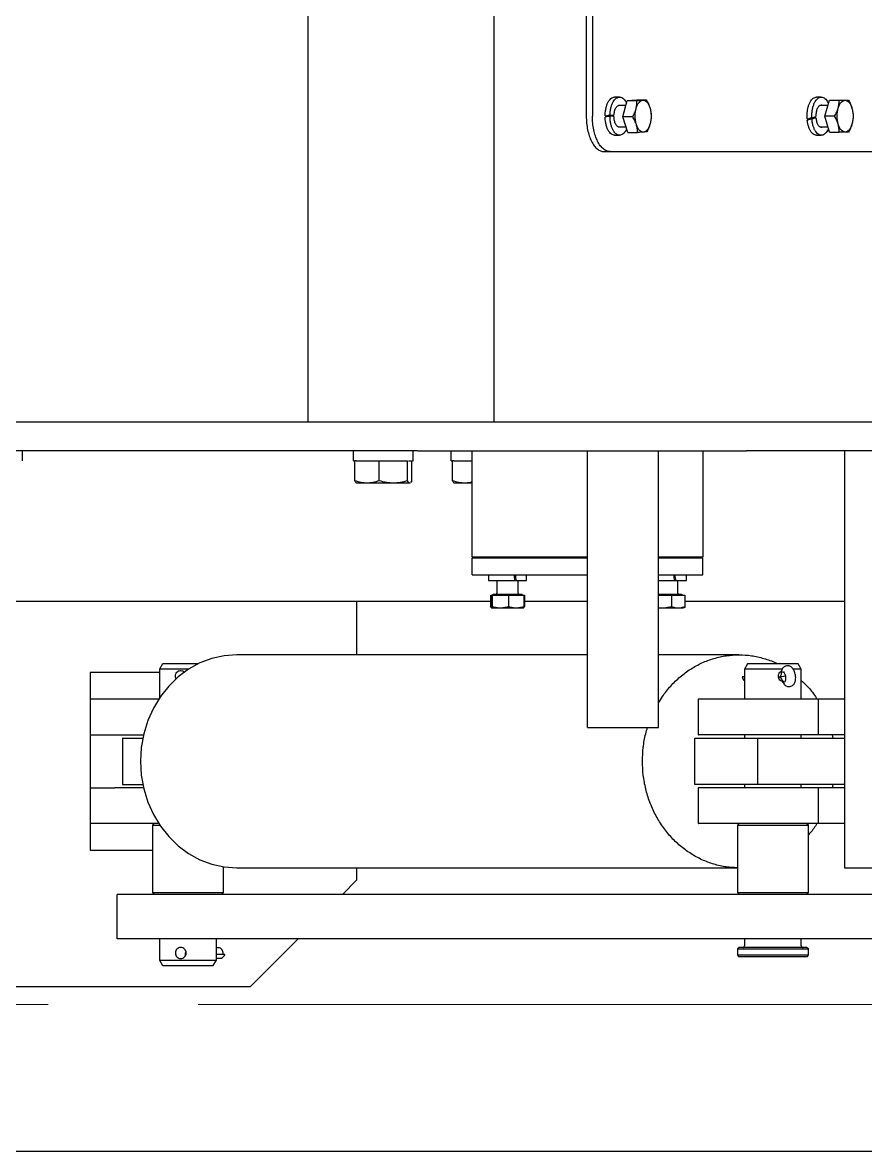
# Model space of a CAD drawing. Header units: millimetres. Extents: x 861 to 27901, y 673 to 17923.
# Drawn here: x 11202 to 11578, y 9210 to 9715 of the extents above; entities that cross this region are included whole.
import ezdxf

# ---------------------------------------------------------------- set-up
doc = ezdxf.new("R2010")
doc.units = ezdxf.units.MM
doc.header["$LTSCALE"] = 33.3
doc.linetypes.add('CENTERX2', pattern=[20.32, 12.7, -2.54, 2.54, -2.54])
doc.layers.add('CAPA_1', color=7, linetype='Continuous')
doc.layers.add('STRUC', color=4, linetype='Continuous')

msp = doc.modelspace()

# ---------------------------------------------------------------- linework, layer by layer
at = {"color": 7, "linetype": 'Continuous', "lineweight": 25}
for p, q in [((11453.29, 10564.93), (11453.29, 9672.96)), ((11456.04, 10564.93), (11456.04, 9672.96)), ((11411.95, 9734.42), (11411.95, 9536.2)), ((11329.02, 9536.2), (11329.02, 9718.55)), ((11468.13, 9681.47), (11465.95, 9681.47)), ((11470.98, 9677.72), (11467.64, 9677.72)), ((11469.64, 9672.6), (11471.55, 9679.91)), ((11471.55, 9679.91), (11475.66, 9680.27)), ((11471.55, 9679.91), (11475.91, 9679.91)), ((11475.66, 9680.27), (11480.03, 9680.27)), ((11558.26, 9681.47), (11556.13, 9681.47)), ((11561.2, 9677.72), (11557.79, 9677.72)), ((11559.83, 9672.96), (11561.89, 9680.1)), ((11561.89, 9680.1), (11566.25, 9680.1)), ((11461.69, 9673.08), (11463.88, 9673.52)), ((11463.17, 9672.99), (11461.69, 9673.08)), ((11463.87, 9672.89), (11461.7, 9672.45)), ((11463.17, 9672.99), (11463.48, 9672.98)), ((11463.48, 9672.98), (11465.67, 9673.42)), ((11465.66, 9672.79), (11463.87, 9672.89)), ((11463.88, 9673.52), (11465.67, 9673.42)), ((11474.01, 9672.6), (11469.64, 9672.6)), ((11471.86, 9665.65), (11469.64, 9672.6)), ((11551.92, 9671.81), (11554.02, 9672.25)), ((11553.43, 9671.71), (11553.38, 9672.33)), ((11555.82, 9672.24), (11553.68, 9671.8)), ((11554.02, 9672.25), (11555.8, 9672.87)), ((11555.82, 9672.24), (11554.06, 9671.62)), ((11564.19, 9672.96), (11559.83, 9672.96)), ((11561.89, 9665.83), (11559.83, 9672.96)), ((11467.67, 9668.21), (11471.05, 9668.21)), ((11551.97, 9671.19), (11553.43, 9671.71)), ((11554.06, 9671.62), (11551.97, 9671.19)), ((11553.38, 9671.69), (11553.43, 9671.71)), ((11557.61, 9668.21), (11561.2, 9668.21)), ((11465.95, 9664.45), (11468.13, 9664.45)), ((11471.86, 9665.65), (11476.22, 9665.65)), ((11556.13, 9664.45), (11558.26, 9664.45)), ((11561.89, 9665.83), (11566.25, 9665.83)), ((11461.22, 9657.11), (11685.79, 9657.11)), ((11378.12, 9536.2), (10978.25, 9536.2)), ((11877.99, 9536.2), (11524.8, 9536.2)), ((11378.12, 9523.51), (10978.25, 9523.51)), ((11201.59, 9518.96), (11201.59, 9523.51)), ((11349.25, 9523.51), (11349.25, 9518.96)), ((11376.02, 9518.96), (11376.02, 9523.51)), ((11392.85, 9523.51), (11392.85, 9518.96)), ((11402.28, 9475.94), (11402.28, 9523.51)), ((11453.81, 9439.47), (11453.81, 9523.51)), ((11485.53, 9439.47), (11485.53, 9523.51)), ((11505.35, 9523.51), (11505.35, 9475.94)), ((11877.99, 9523.51), (11524.8, 9523.51)), ((11568.56, 9523.51), (11568.56, 9337.19)), ((11349.94, 9510.11), (11349.94, 9518.96)), ((11350.51, 9518.96), (11349.94, 9518.96)), ((11360.25, 9518.96), (11361.49, 9518.96)), ((11360.82, 9510.11), (11360.82, 9518.96)), ((11372.85, 9518.96), (11373.52, 9518.96)), ((11373.52, 9510.11), (11373.52, 9518.96)), ((11375.33, 9510.11), (11375.33, 9518.96)), ((11393.54, 9510.11), (11393.54, 9518.96)), ((11394.12, 9518.96), (11393.54, 9518.96)), ((11350.61, 9509.12), (11350.74, 9509.05)), ((11374.63, 9509.17), (11374.42, 9509.05)), ((11374.53, 9509.05), (11374.66, 9509.12)), ((11375.33, 9510.11), (11374.85, 9509.3)), ((11394.22, 9509.12), (11394.35, 9509.05)), ((11453.81, 9475.94), (11402.28, 9475.94)), ((11402.28, 9468.01), (11402.28, 9475.56)), ((11453.81, 9475.56), (11402.28, 9475.56)), ((11413.38, 9475.94), (11413.38, 9475.56)), ((11422.89, 9475.56), (11422.89, 9475.94)), ((11505.35, 9475.94), (11485.53, 9475.94)), ((11505.35, 9475.56), (11485.53, 9475.56)), ((11494.25, 9475.56), (11494.25, 9475.94)), ((11505.35, 9468.01), (11505.35, 9475.56)), ((11402.28, 9468.01), (11453.81, 9468.01)), ((11409.62, 9468.01), (11409.62, 9465.49)), ((11409.62, 9465.49), (11426.64, 9465.49)), ((11413.38, 9465.49), (11413.38, 9459.94)), ((11422.89, 9459.94), (11422.89, 9465.49)), ((11426.64, 9465.49), (11426.64, 9468.01)), ((11485.47, 9465.49), (11498, 9465.49)), ((11485.53, 9468.01), (11505.35, 9468.01)), ((11494.25, 9459.94), (11494.25, 9465.49)), ((11498, 9465.49), (11498, 9468.01)), ((11410.52, 9456.12), (11158.08, 9456.12)), ((11350.74, 9456.12), (11350.74, 9432.33)), ((11410.52, 9458.99), (11410.52, 9453.95)), ((11410.82, 9458.99), (11425.74, 9458.99)), ((11410.82, 9453.95), (11410.82, 9458.99)), ((11411.19, 9458.99), (11411.19, 9453.95)), ((11411.55, 9459.46), (11411.55, 9458.99)), ((11418.5, 9458.99), (11418.5, 9453.95)), ((11423.36, 9459.46), (11423.69, 9459.46)), ((11424.71, 9458.99), (11424.71, 9459.46)), ((11425.44, 9458.99), (11425.44, 9453.95)), ((11425.74, 9458.99), (11425.74, 9453.95)), ((11453.81, 9456.12), (11425.74, 9456.12)), ((11485.53, 9458.99), (11497.35, 9458.99)), ((11491.28, 9458.99), (11491.28, 9453.95)), ((11496.07, 9458.99), (11496.07, 9459.46)), ((11497.35, 9458.99), (11497.35, 9453.95)), ((11568.56, 9456.12), (11497.53, 9456.12)), ((11410.52, 9453.95), (11410.78, 9453.87)), ((11410.82, 9453.95), (11410.92, 9453.47)), ((11410.99, 9453.33), (11411, 9453.31)), ((11413.79, 9453.31), (11414.56, 9453.31)), ((11420.87, 9453.31), (11421.69, 9453.31)), ((11425.47, 9453.47), (11425.74, 9453.95)), ((11485.53, 9453.46), (11487.35, 9453.31)), ((11496.63, 9453.31), (11496.81, 9453.42)), ((11496.97, 9453.53), (11497.53, 9453.95)), ((11453.81, 9432.33), (11297.25, 9432.33)), ((11521.45, 9432.33), (11485.53, 9432.33)), ((11264.11, 9428.37), (11262.73, 9425.99)), ((11262.73, 9425.99), (11262.73, 9413.12)), ((11525.3, 9428.37), (11523.93, 9425.99)), ((11523.93, 9425.99), (11523.93, 9412.51)), ((11549.3, 9425.99), (11547.93, 9428.37)), ((11549.3, 9412.51), (11549.3, 9425.99)), ((11262.73, 9424.4), (11231.81, 9424.4)), ((11231.81, 9424.4), (11231.81, 9345.12)), ((11523.93, 9422.63), (11522.94, 9422.47)), ((11523.93, 9422.47), (11522.94, 9422.47)), ((11539.34, 9422.47), (11539.14, 9422.47)), ((11539.45, 9422.47), (11542.19, 9422.92)), ((11540.73, 9420.48), (11540.83, 9420.48)), ((11242.78, 9412.51), (11231.81, 9412.51)), ((11503.32, 9412.51), (11503.32, 9396.65)), ((11568.56, 9412.51), (11509.86, 9412.51)), ((11556.91, 9412.51), (11556.91, 9396.65)), ((11231.81, 9396.65), (11242.78, 9396.65)), ((11246.2, 9395.07), (11246.2, 9374.45)), ((11249.59, 9395.07), (11255.3, 9395.07)), ((11453.81, 9399.82), (11485.53, 9399.82)), ((11501.71, 9395.07), (11568.56, 9395.07)), ((11501.71, 9374.45), (11501.71, 9395.07)), ((11568.56, 9396.65), (11509.86, 9396.65)), ((11523.93, 9396.65), (11523.93, 9395.07)), ((11529.69, 9395.07), (11529.69, 9374.45)), ((11549.3, 9395.07), (11549.3, 9396.65)), ((11563.11, 9396.65), (11563.4, 9395.07)), ((11231.81, 9372.87), (11242.78, 9372.87)), ((11249.59, 9374.45), (11255.3, 9374.45)), ((11568.56, 9374.45), (11501.71, 9374.45)), ((11503.32, 9372.87), (11503.32, 9357.01)), ((11568.56, 9372.87), (11509.86, 9372.87)), ((11523.93, 9374.45), (11523.93, 9372.87)), ((11549.3, 9372.87), (11549.3, 9374.45)), ((11556.91, 9372.87), (11556.91, 9357.01)), ((11563.4, 9374.45), (11563.11, 9372.87)), ((11242.78, 9357.01), (11231.81, 9357.01)), ((11260.35, 9357.01), (11259.56, 9356.22)), ((11259.56, 9356.22), (11259.56, 9326.09)), ((11568.56, 9357.01), (11509.86, 9357.01)), ((11521.55, 9357.01), (11520.76, 9356.22)), ((11520.76, 9356.22), (11520.76, 9326.09)), ((11552.47, 9356.22), (11551.68, 9357.01)), ((11552.47, 9326.09), (11552.47, 9356.22)), ((11231.81, 9345.12), (11259.56, 9345.12)), ((11291.28, 9326.09), (11291.28, 9337.67)), ((11297.25, 9337.19), (11520.76, 9337.19)), ((11350.74, 9337.19), (11350.74, 9331.64)), ((11568.56, 9337.19), (11638.78, 9337.19)), ((11350.74, 9331.64), (11344.4, 9325.3)), ((11243.7, 9325.3), (11243.7, 9305.47)), ((11596.3, 9325.3), (11245.93, 9325.3)), ((11259.56, 9326.09), (11260.35, 9325.3)), ((11290.48, 9325.3), (11291.28, 9326.09)), ((11520.76, 9326.09), (11521.55, 9325.3)), ((11551.68, 9325.3), (11552.47, 9326.09)), ((11596.3, 9305.47), (11245.93, 9305.47)), ((11262.73, 9305.47), (11262.73, 9295.96)), ((11288.1, 9295.96), (11288.1, 9305.47)), ((11324.58, 9305.47), (11303.17, 9284.07)), ((11523.93, 9305.47), (11523.93, 9302.3)), ((11549.3, 9302.3), (11549.3, 9305.47)), ((11288.85, 9301.47), (11288.1, 9301.47)), ((11521.55, 9301.51), (11520.76, 9301.05)), ((11520.76, 9301.05), (11520.76, 9298.34)), ((11552.47, 9301.05), (11551.68, 9301.51)), ((11552.47, 9298.34), (11552.47, 9301.05)), ((11262.73, 9295.96), (11264.1, 9293.58)), ((11286.73, 9293.58), (11288.1, 9295.96)), ((11291.84, 9298.49), (11288.1, 9298.49)), ((11288.1, 9296.79), (11289.67, 9296.79)), ((11291.11, 9298.7), (11291.84, 9298.49)), ((11520.76, 9298.34), (11521.22, 9297.55)), ((11552.02, 9297.55), (11552.47, 9298.34)), ((11303.17, 9284.07), (11001.82, 9284.07))]:
    msp.add_line(p, q, dxfattribs=at)
at = {"color": 7, "linetype": 'Continuous', "lineweight": 25, "flags": 128}
for points in [[(11297.25, 9432.33), (11291.63, 9431.92), (11286.11, 9430.71), (11280.77, 9428.71), (11275.72, 9425.96), (11271.04, 9422.5), (11266.81, 9418.4), (11263.09, 9413.72), (11259.96, 9408.55), (11257.47, 9402.96), (11255.66, 9397.07), (11254.56, 9390.97), (11254.19, 9384.76), (11254.56, 9378.55), (11255.66, 9372.45), (11257.47, 9366.55), (11259.96, 9360.97), (11263.09, 9355.8), (11266.81, 9351.12), (11271.04, 9347.02), (11275.72, 9343.56), (11280.77, 9340.81), (11286.11, 9338.81), (11291.63, 9337.59), (11297.25, 9337.19)], [(11539.34, 9422.47), (11539.53, 9422.49), (11539.71, 9422.57), (11539.88, 9422.7), (11540.03, 9422.87), (11540.17, 9423.1), (11540.3, 9423.37), (11540.41, 9423.68), (11540.49, 9424.03)], [(11540.49, 9424.03), (11540.69, 9424.54), (11540.97, 9424.77), (11541.31, 9424.69), (11541.66, 9424.31), (11541.97, 9423.68), (11542.2, 9422.89), (11542.31, 9422.04), (11542.31, 9421.25), (11542.17, 9420.62), (11541.93, 9420.24), (11541.62, 9420.16), (11541.27, 9420.39), (11540.93, 9420.9)]]:
    msp.add_lwpolyline(points, dxfattribs=at)
at = {"color": 7, "linetype": 'Continuous', "lineweight": 25}
for centre, radius, start, end in [((11412.9, 9459.94), 0.476, 270, 0), ((11423.37, 9459.94), 0.476, 180, 270), ((11494.72, 9459.94), 0.476, 180, 270), ((11525.26, 9422.76), 2.34, 187.2205, 235.3127), ((11538.71, 9420.23), 2.32, 16.9011, 74.252), ((11523.14, 9302.3), 0.793, 270, 0), ((11550.1, 9302.3), 0.793, 180, 270)]:
    msp.add_arc(centre, radius, start, end, dxfattribs=at)
for centre, major_axis, ratio, start_param, end_param in [((11418.13, 9463.7), (-7.73, 48.27), 0.073929, 4.737591, 4.789934), ((11418.13, 9467.28), (-7.73, 48.27), 0.073929, 4.663517, 4.715759), ((11489.49, 9463.7), (-7.76, 48.27), 0.072399, 4.737785, 4.790129), ((11489.49, 9467.28), (-7.76, 48.27), 0.072399, 4.663712, 4.715953)]:
    msp.add_ellipse(centre, major_axis=major_axis, ratio=ratio, start_param=start_param, end_param=end_param, dxfattribs=at)
for points, knots in [([(11461.69, 9673.08), (11461.71, 9673.63), (11461.75, 9674.73), (11462.01, 9676.31), (11462.4, 9677.77), (11462.93, 9679.05), (11463.57, 9680.09), (11464.31, 9680.88), (11465.1, 9681.34), (11465.66, 9681.52), (11465.94, 9681.47), (11465.95, 9681.47)], [0, 0, 0, 0, 0.124607, 0.249214, 0.373821, 0.498428, 0.623035, 0.747642, 0.872249, 0.996856, 1, 1, 1, 1]), ([(11463.88, 9673.52), (11463.92, 9674.07), (11463.98, 9675.17), (11464.28, 9676.72), (11464.72, 9678.13), (11465.28, 9679.35), (11465.95, 9680.33), (11466.7, 9681.04), (11467.5, 9681.44), (11468.33, 9681.52), (11469.15, 9681.28), (11469.94, 9680.73), (11470.65, 9679.9), (11471.05, 9679.14), (11471.25, 9678.76)], [0, 0, 0, 0, 0.083397, 0.166793, 0.25019, 0.333587, 0.416984, 0.50038, 0.583777, 0.667174, 0.75057, 0.833967, 0.917364, 1, 1, 1, 1]), ([(11465.67, 9673.42), (11465.74, 9674.04), (11465.87, 9675.29), (11466.49, 9676.81), (11467.32, 9677.73), (11468.09, 9678.04), (11468.5, 9677.79), (11468.61, 9677.72)], [0, 0, 0, 0, 0.229454, 0.458908, 0.688362, 0.917816, 1, 1, 1, 1]), ([(11475.51, 9676.26), (11475.64, 9676.85), (11475.91, 9678.08), (11475.91, 9679.28), (11475.91, 9679.91)], [0, 0, 0, 0, 0.476313, 1, 1, 1, 1]), ([(11475.91, 9679.91), (11476.43, 9679.94), (11477.41, 9680), (11478.16, 9680.06), (11478.52, 9680.09)], [0, 0, 0, 0, 0.523687, 1, 1, 1, 1]), ([(11478.52, 9680.09), (11478.83, 9680.12), (11479.47, 9680.18), (11479.84, 9680.24), (11480.03, 9680.27)], [0, 0, 0, 0, 0.476313, 1, 1, 1, 1]), ([(11480.03, 9680.27), (11480.38, 9679.68), (11481.05, 9678.54), (11481.48, 9677.36), (11481.69, 9676.8)], [0, 0, 0, 0, 0.523687, 1, 1, 1, 1]), ([(11551.92, 9671.81), (11551.9, 9672.36), (11551.85, 9673.46), (11551.99, 9675.1), (11552.27, 9676.66), (11552.7, 9678.08), (11553.26, 9679.31), (11553.93, 9680.3), (11554.67, 9681.01), (11555.42, 9681.42), (11555.92, 9681.44), (11556.14, 9681.45)], [0, 0, 0, 0, 0.113718, 0.227436, 0.341155, 0.454873, 0.568591, 0.682309, 0.796028, 0.909746, 1, 1, 1, 1]), ([(11554.02, 9672.25), (11554.01, 9672.8), (11554, 9673.9), (11554.18, 9675.52), (11554.5, 9677.05), (11554.96, 9678.43), (11555.55, 9679.6), (11556.24, 9680.52), (11557.01, 9681.15), (11557.82, 9681.48), (11558.65, 9681.49), (11559.47, 9681.18), (11560.24, 9680.56), (11560.92, 9679.7), (11561.28, 9678.94), (11561.45, 9678.58)], [0, 0, 0, 0, 0.077504, 0.155008, 0.232512, 0.310015, 0.387519, 0.465023, 0.542527, 0.620031, 0.697535, 0.775039, 0.852543, 0.930046, 1, 1, 1, 1]), ([(11558.74, 9677.72), (11558.54, 9677.8), (11558.03, 9678.02), (11557.19, 9677.53), (11556.42, 9676.42), (11555.88, 9674.77), (11555.83, 9673.5), (11555.8, 9672.87)], [0, 0, 0, 0, 0.139434, 0.354576, 0.569717, 0.784859, 1, 1, 1, 1]), ([(11565.77, 9676.53), (11565.92, 9677.11), (11566.21, 9678.32), (11566.24, 9679.49), (11566.25, 9680.1)], [0, 0, 0, 0, 0.476313, 1, 1, 1, 1]), ([(11566.25, 9680.1), (11566.77, 9680.1), (11567.75, 9680.1), (11568.51, 9680.1), (11568.86, 9680.1)], [0, 0, 0, 0, 0.523687, 1, 1, 1, 1]), ([(11568.86, 9680.1), (11569.17, 9680.1), (11569.81, 9680.1), (11570.18, 9680.1), (11570.37, 9680.1)], [0, 0, 0, 0, 0.476313, 1, 1, 1, 1]), ([(11570.37, 9680.1), (11570.71, 9679.49), (11571.36, 9678.32), (11571.76, 9677.11), (11571.95, 9676.53)], [0, 0, 0, 0, 0.523687, 1, 1, 1, 1]), ([(11465.95, 9664.48), (11465.73, 9664.49), (11465.24, 9664.51), (11464.49, 9664.91), (11463.74, 9665.62), (11463.08, 9666.6), (11462.52, 9667.83), (11462.09, 9669.25), (11461.8, 9670.81), (11461.73, 9671.9), (11461.7, 9672.45)], [0, 0, 0, 0, 0.100702, 0.229173, 0.357645, 0.486116, 0.614587, 0.743058, 0.871529, 1, 1, 1, 1]), ([(11471.31, 9667.37), (11471.24, 9667.19), (11470.99, 9666.57), (11470.44, 9665.77), (11469.71, 9665), (11468.91, 9664.54), (11468.09, 9664.4), (11467.26, 9664.58), (11466.47, 9665.07), (11465.74, 9665.86), (11465.1, 9666.91), (11464.57, 9668.2), (11464.18, 9669.66), (11463.93, 9671.24), (11463.89, 9672.34), (11463.87, 9672.89)], [0, 0, 0, 0, 0.034829, 0.11526, 0.195691, 0.276122, 0.356553, 0.436983, 0.517414, 0.597845, 0.678276, 0.758707, 0.839138, 0.919569, 1, 1, 1, 1]), ([(11468.59, 9668.21), (11468.44, 9668.13), (11467.98, 9667.9), (11467.18, 9668.29), (11466.38, 9669.31), (11465.8, 9670.9), (11465.71, 9672.16), (11465.66, 9672.79)], [0, 0, 0, 0, 0.1084683, 0.3313512, 0.5542341, 0.7771171, 1, 1, 1, 1]), ([(11474.01, 9672.6), (11474.33, 9673.23), (11474.96, 9674.43), (11475.33, 9675.67), (11475.51, 9676.26)], [0, 0, 0, 0, 0.523687, 1, 1, 1, 1]), ([(11475.67, 9669.13), (11475.46, 9669.69), (11475.03, 9670.87), (11474.36, 9672), (11474.01, 9672.6)], [0, 0, 0, 0, 0.476313, 1, 1, 1, 1]), ([(11481.69, 9676.8), (11481.84, 9676.24), (11482.16, 9675.06), (11482.21, 9673.92), (11482.24, 9673.32)], [0, 0, 0, 0, 0.476313, 1, 1, 1, 1]), ([(11555.82, 9672.24), (11555.9, 9671.62), (11556.07, 9670.39), (11556.73, 9668.94), (11557.58, 9668.12), (11558.33, 9667.89), (11558.7, 9668.15), (11558.78, 9668.21)], [0, 0, 0, 0, 0.235042, 0.470084, 0.705126, 0.940168, 1, 1, 1, 1]), ([(11564.19, 9672.96), (11564.53, 9673.58), (11565.18, 9674.75), (11565.58, 9675.96), (11565.77, 9676.53)], [0, 0, 0, 0, 0.523687, 1, 1, 1, 1]), ([(11565.77, 9669.4), (11565.58, 9669.97), (11565.18, 9671.18), (11564.53, 9672.35), (11564.19, 9672.96)], [0, 0, 0, 0, 0.4763129, 1, 1, 1, 1]), ([(11476.22, 9665.65), (11476.2, 9666.25), (11476.14, 9667.39), (11475.82, 9668.57), (11475.67, 9669.13)], [0, 0, 0, 0, 0.523687, 1, 1, 1, 1]), ([(11481.84, 9669.67), (11481.66, 9669.08), (11481.29, 9667.84), (11480.67, 9666.64), (11480.34, 9666.01)], [0, 0, 0, 0, 0.4763129, 1, 1, 1, 1]), ([(11556.13, 9664.45), (11556.13, 9664.45), (11555.85, 9664.4), (11555.3, 9664.59), (11554.5, 9665.04), (11553.77, 9665.82), (11553.12, 9666.87), (11552.6, 9668.15), (11552.19, 9669.6), (11552.04, 9670.66), (11551.97, 9671.19)], [0, 0, 0, 0, 0.00224, 0.144777, 0.287314, 0.429851, 0.572388, 0.714926, 0.857463, 1, 1, 1, 1]), ([(11561.44, 9667.36), (11561.33, 9667.09), (11561.03, 9666.41), (11560.42, 9665.57), (11559.67, 9664.87), (11558.86, 9664.48), (11558.03, 9664.41), (11557.21, 9664.66), (11556.43, 9665.22), (11555.72, 9666.07), (11555.1, 9667.18), (11554.61, 9668.51), (11554.24, 9670), (11554.12, 9671.08), (11554.06, 9671.62)], [0, 0, 0, 0, 0.056194, 0.141995, 0.227795, 0.313596, 0.399396, 0.485197, 0.570997, 0.656798, 0.742598, 0.828399, 0.914199, 1, 1, 1, 1]), ([(11566.25, 9665.83), (11566.24, 9666.44), (11566.21, 9667.61), (11565.92, 9668.82), (11565.77, 9669.4)], [0, 0, 0, 0, 0.523687, 1, 1, 1, 1]), ([(11571.95, 9669.4), (11571.76, 9668.82), (11571.36, 9667.61), (11570.71, 9666.44), (11570.37, 9665.83)], [0, 0, 0, 0, 0.476313, 1, 1, 1, 1]), ([(11478.83, 9665.83), (11478.48, 9665.8), (11477.72, 9665.74), (11476.74, 9665.68), (11476.22, 9665.65)], [0, 0, 0, 0, 0.476313, 1, 1, 1, 1]), ([(11480.34, 9666.01), (11480.15, 9665.98), (11479.78, 9665.92), (11479.14, 9665.86), (11478.83, 9665.83)], [0, 0, 0, 0, 0.523687, 1, 1, 1, 1]), ([(11568.86, 9665.83), (11568.51, 9665.83), (11567.75, 9665.83), (11566.77, 9665.83), (11566.25, 9665.83)], [0, 0, 0, 0, 0.476313, 1, 1, 1, 1]), ([(11570.37, 9665.83), (11570.18, 9665.83), (11569.81, 9665.83), (11569.17, 9665.83), (11568.86, 9665.83)], [0, 0, 0, 0, 0.523687, 1, 1, 1, 1]), ([(11349.34, 9518.96), (11349.32, 9518.96), (11349.24, 9518.96), (11349.71, 9518.96), (11350.03, 9518.96)], [0, 0, 0, 0, 0.30779, 1, 1, 1, 1]), ([(11373.89, 9518.96), (11374.33, 9518.96), (11375.3, 9518.96), (11375.97, 9518.96), (11375.94, 9518.96), (11375.93, 9518.96)], [0, 0, 0, 0, 0.343823, 0.765706, 1, 1, 1, 1]), ([(11392.95, 9518.96), (11392.92, 9518.96), (11392.85, 9518.96), (11393.32, 9518.96), (11393.64, 9518.96)], [0, 0, 0, 0, 0.3077903, 1, 1, 1, 1]), ([(11394.12, 9518.96), (11394.63, 9518.96), (11395.67, 9518.96), (11398.01, 9518.96), (11400.26, 9518.96), (11401.78, 9518.96), (11402.28, 9518.96)], [0, 0, 0, 0, 0.287286, 0.574572, 0.861858, 1, 1, 1, 1]), ([(11355.38, 9509.05), (11354.52, 9509.1), (11352.67, 9509.2), (11350.89, 9509.79), (11349.94, 9510.11)], [0, 0, 0, 0, 0.467229, 1, 1, 1, 1]), ([(11349.94, 9510.11), (11350.1, 9509.78), (11350.33, 9509.3), (11350.56, 9509.2), (11350.64, 9509.17)], [0, 0, 0, 0, 0.690209, 1, 1, 1, 1]), ([(11355.38, 9509.05), (11354.6, 9509.05), (11353.05, 9509.05), (11351.55, 9509.05), (11350.76, 9509.05), (11350.82, 9509.05), (11350.84, 9509.05)], [0, 0, 0, 0, 0.2861932, 0.5723864, 0.8585797, 1, 1, 1, 1]), ([(11360.82, 9510.11), (11359.87, 9509.79), (11358.08, 9509.2), (11356.24, 9509.1), (11355.38, 9509.05)], [0, 0, 0, 0, 0.532771, 1, 1, 1, 1]), ([(11367.17, 9509.05), (11366.16, 9509.1), (11364.01, 9509.2), (11361.93, 9509.79), (11360.82, 9510.11)], [0, 0, 0, 0, 0.467229, 1, 1, 1, 1]), ([(11373.52, 9510.11), (11372.41, 9509.79), (11370.32, 9509.2), (11368.17, 9509.1), (11367.17, 9509.05)], [0, 0, 0, 0, 0.532771, 1, 1, 1, 1]), ([(11374.42, 9509.05), (11374.28, 9509.1), (11373.97, 9509.2), (11373.67, 9509.79), (11373.52, 9510.11)], [0, 0, 0, 0, 0.467229, 1, 1, 1, 1]), ([(11398.99, 9509.05), (11398.12, 9509.1), (11396.28, 9509.2), (11394.5, 9509.79), (11393.54, 9510.11)], [0, 0, 0, 0, 0.467229, 1, 1, 1, 1]), ([(11393.54, 9510.11), (11393.7, 9509.78), (11393.93, 9509.3), (11394.17, 9509.2), (11394.24, 9509.17)], [0, 0, 0, 0, 0.690209, 1, 1, 1, 1]), ([(11398.99, 9509.05), (11398.21, 9509.05), (11396.66, 9509.05), (11395.15, 9509.05), (11394.37, 9509.05), (11394.43, 9509.05), (11394.45, 9509.05)], [0, 0, 0, 0, 0.2861932, 0.5723864, 0.8585797, 1, 1, 1, 1]), ([(11402.28, 9509.5), (11402.04, 9509.43), (11400.96, 9509.1), (11399.85, 9509.07), (11398.99, 9509.05)], [0, 0, 0, 0, 0.222138, 1, 1, 1, 1]), ([(11402.28, 9509.05), (11402.07, 9509.05), (11400.86, 9509.05), (11399.84, 9509.05), (11398.99, 9509.05)], [0, 0, 0, 0, 0.167634, 1, 1, 1, 1]), ([(11411.64, 9459.46), (11411.66, 9459.46), (11411.72, 9459.46), (11412.98, 9459.46), (11415.01, 9459.46), (11417.55, 9459.46), (11420.15, 9459.46), (11422.52, 9459.46), (11423.49, 9459.46), (11423.97, 9459.46)], [0, 0, 0, 0, 0.115047, 0.26254, 0.410032, 0.557524, 0.705016, 0.852508, 1, 1, 1, 1]), ([(11423.97, 9459.46), (11424.35, 9459.46), (11424.81, 9459.46), (11424.65, 9459.46), (11424.63, 9459.46)], [0, 0, 0, 0, 0.819689, 1, 1, 1, 1]), ([(11485.63, 9459.46), (11486.24, 9459.46), (11487.57, 9459.46), (11490.09, 9459.46), (11492.6, 9459.46), (11494.71, 9459.46), (11495.41, 9459.46), (11495.77, 9459.46)], [0, 0, 0, 0, 0.172713, 0.379535, 0.586356, 0.793178, 1, 1, 1, 1]), ([(11410.94, 9453.38), (11410.89, 9453.4), (11410.75, 9453.46), (11410.61, 9453.75), (11410.52, 9453.95)], [0, 0, 0, 0, 0.324488, 1, 1, 1, 1]), ([(11411, 9453.31), (11411.03, 9453.34), (11411.1, 9453.4), (11411.15, 9453.76), (11411.19, 9453.95)], [0, 0, 0, 0, 0.476313, 1, 1, 1, 1]), ([(11411.19, 9453.95), (11411.81, 9453.76), (11413.01, 9453.4), (11414.25, 9453.34), (11414.84, 9453.31)], [0, 0, 0, 0, 0.523687, 1, 1, 1, 1]), ([(11414.84, 9453.31), (11415.43, 9453.34), (11416.67, 9453.4), (11417.87, 9453.76), (11418.5, 9453.95)], [0, 0, 0, 0, 0.476313, 1, 1, 1, 1]), ([(11418.5, 9453.95), (11419.09, 9453.76), (11420.23, 9453.4), (11421.41, 9453.34), (11421.97, 9453.31)], [0, 0, 0, 0, 0.523687, 1, 1, 1, 1]), ([(11421.97, 9453.31), (11422.53, 9453.34), (11423.71, 9453.4), (11424.85, 9453.76), (11425.44, 9453.95)], [0, 0, 0, 0, 0.476313, 1, 1, 1, 1]), ([(11421.97, 9453.31), (11422.47, 9453.31), (11423.47, 9453.31), (11424.52, 9453.31), (11425.17, 9453.31), (11425.22, 9453.31), (11425.23, 9453.31)], [0, 0, 0, 0, 0.260936, 0.521873, 0.782809, 1, 1, 1, 1]), ([(11425.44, 9453.95), (11425.41, 9453.76), (11425.36, 9453.42), (11425.3, 9453.36), (11425.28, 9453.33)], [0, 0, 0, 0, 0.566304, 1, 1, 1, 1]), ([(11485.53, 9453.31), (11485.57, 9453.31), (11486.09, 9453.31), (11486.74, 9453.31), (11487.35, 9453.31)], [0, 0, 0, 0, 0.085018, 1, 1, 1, 1]), ([(11487.35, 9453.31), (11487.98, 9453.34), (11489.31, 9453.4), (11490.6, 9453.76), (11491.28, 9453.95)], [0, 0, 0, 0, 0.476313, 1, 1, 1, 1]), ([(11491.28, 9453.95), (11491.8, 9453.76), (11492.79, 9453.4), (11493.82, 9453.34), (11494.31, 9453.31)], [0, 0, 0, 0, 0.523687, 1, 1, 1, 1]), ([(11494.31, 9453.31), (11494.8, 9453.34), (11495.83, 9453.4), (11496.83, 9453.76), (11497.35, 9453.95)], [0, 0, 0, 0, 0.4763129, 1, 1, 1, 1]), ([(11494.31, 9453.31), (11494.74, 9453.31), (11495.6, 9453.31), (11496.34, 9453.31), (11496.68, 9453.31), (11496.6, 9453.31), (11496.59, 9453.31)], [0, 0, 0, 0, 0.315993, 0.631986, 0.947979, 1, 1, 1, 1]), ([(11497.35, 9453.95), (11497.2, 9453.74), (11497.02, 9453.5), (11496.83, 9453.44), (11496.8, 9453.43)], [0, 0, 0, 0, 0.845481, 1, 1, 1, 1]), ([(11485.53, 9410.81), (11486.1, 9411.79), (11487.68, 9414.53), (11490.93, 9418.48), (11495.15, 9422.61), (11499.86, 9426.07), (11504.92, 9428.84), (11510.27, 9430.84), (11515.81, 9432.06), (11521.44, 9432.46), (11527.09, 9432.07), (11532.6, 9430.8), (11536.45, 9429.53), (11538.34, 9428.48), (11538.55, 9428.37)], [0, 0, 0, 0, 0.052644, 0.146213, 0.239782, 0.333351, 0.42692, 0.520489, 0.614058, 0.707627, 0.801196, 0.894765, 0.988334, 1, 1, 1, 1]), ([(11275.78, 9425.99), (11275.39, 9425.99), (11274.17, 9425.99), (11272.13, 9425.99), (11269.78, 9425.99), (11267.66, 9425.99), (11265.83, 9425.99), (11264.37, 9425.99), (11263.35, 9425.99), (11262.79, 9425.99), (11262.79, 9425.99), (11262.79, 9425.99)], [0, 0, 0, 0, 0.058082, 0.180845, 0.303609, 0.426372, 0.549135, 0.671899, 0.794662, 0.917426, 1, 1, 1, 1]), ([(11280.14, 9428.37), (11279.79, 9428.37), (11278.77, 9428.37), (11276.91, 9428.37), (11274.69, 9428.37), (11272.48, 9428.37), (11270.39, 9428.37), (11268.5, 9428.37), (11266.87, 9428.37), (11265.56, 9428.37), (11264.65, 9428.37), (11264.15, 9428.37), (11264.15, 9428.37), (11264.15, 9428.37)], [0, 0, 0, 0, 0.0522971, 0.1502749, 0.2482527, 0.3462305, 0.4442083, 0.5421861, 0.6401639, 0.7381417, 0.8361195, 0.9340973, 1, 1, 1, 1]), ([(11270.13, 9421.61), (11270.07, 9421.69), (11269.84, 9422.04), (11269.75, 9422.83), (11269.92, 9423.8), (11270.43, 9424.62), (11271.21, 9425.2), (11271.83, 9425.28), (11272.15, 9425.31)], [0, 0, 0, 0, 0.057144, 0.245648, 0.434152, 0.622822, 0.811491, 1, 1, 1, 1]), ([(11272.15, 9425.31), (11272.47, 9425.28), (11273.11, 9425.21), (11273.62, 9424.8), (11273.87, 9424.59)], [0, 0, 0, 0, 0.50417, 1, 1, 1, 1]), ([(11540.77, 9425.99), (11540.22, 9425.99), (11538.88, 9425.99), (11536.62, 9425.99), (11534.13, 9425.99), (11531.74, 9425.99), (11529.53, 9425.99), (11527.59, 9425.99), (11526.01, 9425.99), (11524.81, 9425.99), (11524.13, 9425.99), (11523.85, 9425.99), (11523.93, 9425.99), (11523.93, 9425.99)], [0, 0, 0, 0, 0.072611, 0.175631, 0.278651, 0.381671, 0.484692, 0.587712, 0.690732, 0.793752, 0.896773, 0.999793, 1, 1, 1, 1]), ([(11547.93, 9428.37), (11547.89, 9428.37), (11547.8, 9428.37), (11547.13, 9428.37), (11546.09, 9428.37), (11544.67, 9428.37), (11542.95, 9428.37), (11540.98, 9428.37), (11538.84, 9428.37), (11536.62, 9428.37), (11534.4, 9428.37), (11532.26, 9428.37), (11530.3, 9428.37), (11528.57, 9428.37), (11527.15, 9428.37), (11526.09, 9428.37), (11525.48, 9428.37), (11525.23, 9428.37), (11525.3, 9428.37), (11525.3, 9428.37)], [0, 0, 0, 0, 0.062374, 0.124874, 0.187374, 0.249874, 0.312374, 0.374874, 0.437374, 0.499874, 0.562374, 0.624874, 0.687374, 0.749874, 0.812374, 0.874874, 0.937374, 0.999874, 1, 1, 1, 1]), ([(11540.98, 9420.23), (11541.01, 9420.16), (11541.17, 9419.8), (11541.54, 9419.29), (11542.12, 9418.72), (11542.78, 9418.34), (11543.53, 9418.14), (11544.33, 9418.17), (11545.07, 9418.43), (11545.69, 9418.86), (11546.15, 9419.4), (11546.48, 9420.03), (11546.71, 9420.78), (11546.82, 9421.67), (11546.8, 9422.69), (11546.64, 9423.73), (11546.36, 9424.74), (11545.96, 9425.65), (11545.46, 9426.38), (11544.87, 9426.93), (11544.21, 9427.31), (11543.45, 9427.49), (11542.66, 9427.46), (11541.92, 9427.19), (11541.31, 9426.75), (11540.86, 9426.21), (11540.53, 9425.58), (11540.41, 9425.11), (11540.35, 9424.87)], [0, 0, 0, 0, 0.010683, 0.057798, 0.095844, 0.132527, 0.169198, 0.206135, 0.244854, 0.279907, 0.313578, 0.348226, 0.386771, 0.432424, 0.481155, 0.528083, 0.575334, 0.625288, 0.671861, 0.709761, 0.746428, 0.783109, 0.820058, 0.858585, 0.893532, 0.927196, 0.961941, 1, 1, 1, 1]), ([(11549.3, 9425.99), (11549.26, 9425.99), (11549.16, 9425.99), (11548.4, 9425.99), (11547.28, 9425.99), (11546.21, 9425.99), (11545.69, 9425.99)], [0, 0, 0, 0, 0.253621, 0.507752, 0.761883, 1, 1, 1, 1]), ([(11540.73, 9420.48), (11540.68, 9420.49), (11540.33, 9420.55), (11539.76, 9421.03), (11539.2, 9421.83), (11539.01, 9422.82), (11539.21, 9423.79), (11539.7, 9424.58), (11540.18, 9424.87), (11540.38, 9424.99)], [0, 0, 0, 0, 0.028388, 0.197497, 0.366607, 0.535569, 0.704531, 0.873641, 1, 1, 1, 1]), ([(11540.34, 9424.87), (11540.33, 9424.8), (11540.29, 9424.63), (11540.23, 9424.53), (11540.25, 9424.56), (11540.25, 9424.56)], [0, 0, 0, 0, 0.399005, 0.966287, 1, 1, 1, 1]), ([(11540.65, 9420.74), (11540.65, 9420.74), (11540.62, 9420.76), (11540.72, 9420.66), (11540.85, 9420.46), (11540.94, 9420.27), (11540.97, 9420.22)], [0, 0, 0, 0, 0.017097, 0.404476, 0.821833, 1, 1, 1, 1]), ([(11549.3, 9420.91), (11550.18, 9420.09), (11552.49, 9417.93), (11554.83, 9415.06), (11556.1, 9412.92), (11556.34, 9412.51)], [0, 0, 0, 0, 0.331341, 0.873293, 1, 1, 1, 1]), ([(11262.34, 9412.51), (11261.22, 9412.51), (11258.36, 9412.51), (11254.25, 9412.51), (11250.12, 9412.51), (11246.77, 9412.51), (11244.19, 9412.51), (11243.25, 9412.51), (11242.78, 9412.51)], [0, 0, 0, 0, 0.112748, 0.290198, 0.467649, 0.645099, 0.82255, 1, 1, 1, 1]), ([(11509.86, 9412.51), (11509.09, 9412.51), (11507.53, 9412.51), (11505.76, 9412.51), (11504.41, 9412.51), (11503.61, 9412.51), (11503.26, 9412.51), (11503.34, 9412.51), (11503.35, 9412.51)], [0, 0, 0, 0, 0.1934259, 0.3868519, 0.5802778, 0.7737037, 0.9671297, 1, 1, 1, 1]), ([(11242.78, 9396.65), (11243.25, 9396.65), (11244.19, 9396.65), (11246.76, 9396.65), (11250.15, 9396.65), (11253.16, 9396.65), (11255.17, 9396.65), (11255.59, 9396.65)], [0, 0, 0, 0, 0.23444, 0.46888, 0.703321, 0.937761, 1, 1, 1, 1]), ([(11246.27, 9395.07), (11246.25, 9395.07), (11246.18, 9395.07), (11246.69, 9395.07), (11247.76, 9395.07), (11248.98, 9395.07), (11249.59, 9395.07)], [0, 0, 0, 0, 0.105847, 0.403898, 0.701949, 1, 1, 1, 1]), ([(11520.76, 9337.24), (11519.11, 9337.31), (11515.58, 9337.46), (11510.27, 9338.69), (11504.92, 9340.68), (11499.86, 9343.44), (11495.16, 9346.91), (11490.91, 9351.03), (11487.19, 9355.72), (11484.05, 9360.91), (11481.55, 9366.5), (11479.74, 9372.41), (11478.64, 9378.53), (11478.26, 9384.76), (11478.66, 9390.98), (11479.47, 9396.05), (11480.4, 9398.91), (11480.7, 9399.82)], [0, 0, 0, 0, 0.0612, 0.130911, 0.200622, 0.270333, 0.340044, 0.409755, 0.479466, 0.549177, 0.618888, 0.688599, 0.75831, 0.828021, 0.897732, 0.967443, 1, 1, 1, 1]), ([(11509.86, 9396.65), (11509.09, 9396.65), (11507.53, 9396.65), (11505.76, 9396.65), (11504.41, 9396.65), (11503.61, 9396.65), (11503.26, 9396.65), (11503.34, 9396.65), (11503.35, 9396.65)], [0, 0, 0, 0, 0.193426, 0.386852, 0.580278, 0.773704, 0.96713, 1, 1, 1, 1]), ([(11255.59, 9372.87), (11255.17, 9372.87), (11253.16, 9372.87), (11250.15, 9372.87), (11246.76, 9372.87), (11244.19, 9372.87), (11243.25, 9372.87), (11242.78, 9372.87)], [0, 0, 0, 0, 0.062239, 0.296679, 0.53112, 0.76556, 1, 1, 1, 1]), ([(11246.27, 9374.45), (11246.25, 9374.45), (11246.18, 9374.45), (11246.69, 9374.45), (11247.76, 9374.45), (11248.98, 9374.45), (11249.59, 9374.45)], [0, 0, 0, 0, 0.105847, 0.403898, 0.701949, 1, 1, 1, 1]), ([(11509.86, 9372.87), (11509.09, 9372.87), (11507.53, 9372.87), (11505.76, 9372.87), (11504.41, 9372.87), (11503.61, 9372.87), (11503.26, 9372.87), (11503.34, 9372.87), (11503.35, 9372.87)], [0, 0, 0, 0, 0.1934259, 0.3868519, 0.5802778, 0.7737037, 0.9671297, 1, 1, 1, 1]), ([(11262.34, 9357.01), (11261.22, 9357.01), (11258.36, 9357.01), (11254.25, 9357.01), (11250.12, 9357.01), (11246.77, 9357.01), (11244.19, 9357.01), (11243.25, 9357.01), (11242.78, 9357.01)], [0, 0, 0, 0, 0.112748, 0.290198, 0.467649, 0.645099, 0.82255, 1, 1, 1, 1]), ([(11259.63, 9356.22), (11259.63, 9356.22), (11259.63, 9356.22), (11260.34, 9356.22), (11261.41, 9356.22), (11262.44, 9356.22), (11262.84, 9356.22)], [0, 0, 0, 0, 0.203567, 0.506212, 0.808857, 1, 1, 1, 1]), ([(11509.86, 9357.01), (11509.09, 9357.01), (11507.53, 9357.01), (11505.76, 9357.01), (11504.41, 9357.01), (11503.61, 9357.01), (11503.26, 9357.01), (11503.34, 9357.01), (11503.35, 9357.01)], [0, 0, 0, 0, 0.1934259, 0.3868519, 0.5802778, 0.7737037, 0.9671297, 1, 1, 1, 1]), ([(11520.76, 9356.22), (11520.76, 9356.22), (11520.66, 9356.22), (11521.01, 9356.22), (11521.86, 9356.22), (11523.35, 9356.22), (11525.34, 9356.22), (11527.76, 9356.22), (11530.51, 9356.22), (11533.51, 9356.22), (11536.62, 9356.22), (11539.74, 9356.22), (11542.73, 9356.22), (11545.49, 9356.22), (11547.91, 9356.22), (11549.89, 9356.22), (11551.36, 9356.22), (11552.3, 9356.22), (11552.41, 9356.22), (11552.47, 9356.22)], [0, 0, 0, 0, 0.000126, 0.062626, 0.125126, 0.187626, 0.250126, 0.312626, 0.375126, 0.437626, 0.500126, 0.562626, 0.625126, 0.687626, 0.750126, 0.812626, 0.875126, 0.937626, 1, 1, 1, 1]), ([(11556.34, 9357.01), (11556.1, 9356.6), (11555, 9354.73), (11553.58, 9353.12), (11552.47, 9351.86)], [0, 0, 0, 0, 0.217099, 1, 1, 1, 1]), ([(11245.93, 9325.3), (11245.47, 9325.3), (11244.56, 9325.3), (11243.83, 9325.3), (11243.76, 9325.3), (11243.73, 9325.3)], [0, 0, 0, 0, 0.3472276, 0.6944552, 1, 1, 1, 1]), ([(11259.63, 9326.09), (11259.63, 9326.09), (11259.63, 9326.09), (11260.33, 9326.09), (11261.6, 9326.09), (11263.43, 9326.09), (11265.72, 9326.09), (11268.38, 9326.09), (11271.31, 9326.09), (11274.39, 9326.09), (11277.52, 9326.09), (11280.57, 9326.09), (11283.41, 9326.09), (11285.96, 9326.09), (11288.08, 9326.09), (11289.77, 9326.09), (11290.42, 9326.09), (11290.74, 9326.09)], [0, 0, 0, 0, 0.045842, 0.113997, 0.182151, 0.250305, 0.318459, 0.386613, 0.454767, 0.522921, 0.591075, 0.659229, 0.727384, 0.795538, 0.863692, 0.931846, 1, 1, 1, 1]), ([(11290.74, 9326.09), (11290.98, 9326.09), (11291.31, 9326.09), (11291.23, 9326.09), (11291.21, 9326.09)], [0, 0, 0, 0, 0.753369, 1, 1, 1, 1]), ([(11520.76, 9326.09), (11520.76, 9326.09), (11520.66, 9326.09), (11520.98, 9326.09), (11521.64, 9326.09), (11521.97, 9326.09)], [0, 0, 0, 0, 0.001003, 0.500502, 1, 1, 1, 1]), ([(11521.97, 9326.09), (11522.42, 9326.09), (11523.33, 9326.09), (11525.34, 9326.09), (11527.75, 9326.09), (11530.52, 9326.09), (11533.51, 9326.09), (11536.62, 9326.09), (11539.74, 9326.09), (11542.73, 9326.09), (11545.49, 9326.09), (11547.91, 9326.09), (11549.89, 9326.09), (11551.36, 9326.09), (11552.3, 9326.09), (11552.41, 9326.09), (11552.47, 9326.09)], [0, 0, 0, 0, 0.071439, 0.142878, 0.214316, 0.285755, 0.357194, 0.428633, 0.500072, 0.571511, 0.642949, 0.714388, 0.785827, 0.857266, 0.928705, 1, 1, 1, 1]), ([(11245.93, 9305.47), (11245.47, 9305.47), (11244.56, 9305.47), (11243.83, 9305.47), (11243.76, 9305.47), (11243.73, 9305.47)], [0, 0, 0, 0, 0.3472276, 0.6944552, 1, 1, 1, 1]), ([(11272.15, 9301.63), (11272.47, 9301.59), (11273.1, 9301.51), (11273.93, 9300.94), (11274.49, 9300.11), (11274.69, 9299.13), (11274.49, 9298.15), (11273.93, 9297.32), (11273.11, 9296.76), (11272.15, 9296.57), (11271.21, 9296.76), (11270.43, 9297.32), (11269.92, 9298.15), (11269.74, 9299.13), (11269.92, 9300.11), (11270.43, 9300.94), (11271.21, 9301.51), (11271.83, 9301.59), (11272.15, 9301.63)], [0, 0, 0, 0, 0.062474, 0.125001, 0.187528, 0.25, 0.312472, 0.374999, 0.437526, 0.5, 0.562474, 0.625001, 0.687528, 0.75, 0.812472, 0.874999, 0.937526, 1, 1, 1, 1]), ([(11274.47, 9299.92), (11274.45, 9299.86), (11274.34, 9299.52), (11274.23, 9299.06), (11274.18, 9298.71), (11274.17, 9298.63)], [0, 0, 0, 0, 0.1406849, 0.7914465, 1, 1, 1, 1]), ([(11291.02, 9298.49), (11291.07, 9298.79), (11291.17, 9299.4), (11290.87, 9300.3), (11290.29, 9301), (11289.57, 9301.42), (11289.06, 9301.43), (11288.85, 9301.43)], [0, 0, 0, 0, 0.212319, 0.424638, 0.636957, 0.849276, 1, 1, 1, 1]), ([(11520.76, 9301.05), (11520.76, 9301.05), (11520.66, 9301.05), (11520.98, 9301.05), (11521.64, 9301.05), (11521.97, 9301.05)], [0, 0, 0, 0, 0.001003, 0.500502, 1, 1, 1, 1]), ([(11551.68, 9301.51), (11551.62, 9301.51), (11551.51, 9301.51), (11550.62, 9301.51), (11549.23, 9301.51), (11547.34, 9301.51), (11545.04, 9301.51), (11542.42, 9301.51), (11539.58, 9301.51), (11536.62, 9301.51), (11533.66, 9301.51), (11530.82, 9301.51), (11528.2, 9301.51), (11525.9, 9301.51), (11524.02, 9301.51), (11522.6, 9301.51), (11521.79, 9301.51), (11521.46, 9301.51), (11521.55, 9301.51), (11521.55, 9301.51)], [0, 0, 0, 0, 0.062374, 0.124874, 0.187374, 0.249874, 0.312374, 0.374874, 0.437374, 0.499874, 0.562374, 0.624874, 0.687374, 0.749874, 0.812374, 0.874874, 0.937374, 0.999874, 1, 1, 1, 1]), ([(11521.97, 9301.05), (11522.42, 9301.05), (11523.33, 9301.05), (11525.34, 9301.05), (11527.75, 9301.05), (11530.52, 9301.05), (11533.51, 9301.05), (11536.62, 9301.05), (11539.74, 9301.05), (11542.73, 9301.05), (11545.49, 9301.05), (11547.91, 9301.05), (11549.89, 9301.05), (11551.36, 9301.05), (11552.3, 9301.05), (11552.41, 9301.05), (11552.47, 9301.05)], [0, 0, 0, 0, 0.071439, 0.142878, 0.214316, 0.285755, 0.357194, 0.428633, 0.500072, 0.571511, 0.642949, 0.714388, 0.785827, 0.857266, 0.928705, 1, 1, 1, 1]), ([(11262.79, 9295.96), (11262.79, 9295.96), (11262.79, 9295.96), (11263.35, 9295.96), (11264.37, 9295.96), (11265.83, 9295.96), (11267.66, 9295.96), (11269.78, 9295.96), (11272.13, 9295.96), (11274.6, 9295.96), (11277.1, 9295.96), (11279.54, 9295.96), (11281.81, 9295.96), (11283.85, 9295.96), (11285.55, 9295.96), (11286.9, 9295.96), (11287.42, 9295.96), (11287.68, 9295.96)], [0, 0, 0, 0, 0.045842, 0.113997, 0.182151, 0.250305, 0.318459, 0.386613, 0.454767, 0.522921, 0.591075, 0.659229, 0.727384, 0.795538, 0.863692, 0.931846, 1, 1, 1, 1]), ([(11274.3, 9298.93), (11274.28, 9298.93), (11274.24, 9298.91), (11274.17, 9298.77), (11274.14, 9298.5), (11274.17, 9298.2), (11274.25, 9298), (11274.27, 9297.94)], [0, 0, 0, 0, 0.1255244, 0.3064567, 0.560262, 0.8456108, 1, 1, 1, 1]), ([(11287.68, 9295.96), (11287.87, 9295.96), (11288.13, 9295.96), (11288.07, 9295.96), (11288.05, 9295.96)], [0, 0, 0, 0, 0.753369, 1, 1, 1, 1]), ([(11289.67, 9296.83), (11289.76, 9296.82), (11290.13, 9296.77), (11290.79, 9297.05), (11291.5, 9297.63), (11291.73, 9298.2), (11291.84, 9298.49)], [0, 0, 0, 0, 0.088175, 0.392117, 0.696058, 1, 1, 1, 1]), ([(11520.76, 9298.34), (11520.76, 9298.34), (11520.66, 9298.34), (11520.98, 9298.34), (11521.64, 9298.34), (11521.97, 9298.34)], [0, 0, 0, 0, 0.001003, 0.500502, 1, 1, 1, 1]), ([(11521.22, 9297.55), (11521.22, 9297.55), (11521.12, 9297.55), (11521.43, 9297.55), (11522.07, 9297.55), (11522.39, 9297.55)], [0, 0, 0, 0, 0.001003, 0.500502, 1, 1, 1, 1]), ([(11521.97, 9298.34), (11522.42, 9298.34), (11523.33, 9298.34), (11525.34, 9298.34), (11527.75, 9298.34), (11530.52, 9298.34), (11533.51, 9298.34), (11536.62, 9298.34), (11539.74, 9298.34), (11542.73, 9298.34), (11545.49, 9298.34), (11547.91, 9298.34), (11549.89, 9298.34), (11551.36, 9298.34), (11552.3, 9298.34), (11552.41, 9298.34), (11552.47, 9298.34)], [0, 0, 0, 0, 0.071439, 0.142878, 0.214316, 0.285755, 0.357194, 0.428633, 0.500072, 0.571511, 0.642949, 0.714388, 0.785827, 0.857266, 0.928705, 1, 1, 1, 1]), ([(11522.39, 9297.55), (11522.83, 9297.55), (11523.71, 9297.55), (11525.67, 9297.55), (11528.01, 9297.55), (11530.69, 9297.55), (11533.6, 9297.55), (11536.62, 9297.55), (11539.65, 9297.55), (11542.55, 9297.55), (11545.23, 9297.55), (11547.58, 9297.55), (11549.51, 9297.55), (11550.93, 9297.55), (11551.84, 9297.55), (11551.96, 9297.55), (11552.02, 9297.55)], [0, 0, 0, 0, 0.0714388, 0.1428776, 0.2143165, 0.2857553, 0.3571941, 0.4286329, 0.5000718, 0.5715106, 0.6429494, 0.7143882, 0.7858271, 0.8572659, 0.9287047, 1, 1, 1, 1]), ([(11264.15, 9293.58), (11264.15, 9293.58), (11264.15, 9293.58), (11264.65, 9293.58), (11265.56, 9293.58), (11266.87, 9293.58), (11268.5, 9293.58), (11270.39, 9293.58), (11272.48, 9293.58), (11274.69, 9293.58), (11276.92, 9293.58), (11279.09, 9293.58), (11281.12, 9293.58), (11282.94, 9293.58), (11284.46, 9293.58), (11285.64, 9293.58), (11286.4, 9293.58), (11286.75, 9293.58), (11286.7, 9293.58), (11286.68, 9293.58)], [0, 0, 0, 0, 0.042039, 0.104539, 0.167039, 0.229539, 0.292039, 0.354539, 0.417039, 0.479539, 0.542039, 0.604539, 0.667039, 0.729539, 0.792039, 0.854539, 0.917039, 0.979539, 1, 1, 1, 1])]:
    msp.add_open_spline(points, degree=3, knots=knots, dxfattribs=at)
for points in [[(11475.51, 9676.26), (11475.68, 9676.79), (11476.01, 9677.85), (11476.74, 9679.04), (11477.59, 9679.87), (11478.21, 9680.02), (11478.52, 9680.09)], [(11478.52, 9680.09), (11478.83, 9680.07), (11479.46, 9680.03), (11480.34, 9679.36), (11481.12, 9678.3), (11481.5, 9677.3), (11481.69, 9676.8)], [(11565.77, 9676.53), (11565.95, 9677.05), (11566.3, 9678.08), (11567.06, 9679.2), (11567.93, 9679.96), (11568.55, 9680.05), (11568.86, 9680.1)], [(11568.86, 9680.1), (11569.18, 9680.05), (11569.8, 9679.96), (11570.67, 9679.2), (11571.43, 9678.08), (11571.78, 9677.05), (11571.95, 9676.53)], [(11453.29, 9672.96), (11453.32, 9671.93), (11453.38, 9669.85), (11453.85, 9666.86), (11454.58, 9664.1), (11455.58, 9661.68), (11456.78, 9659.69), (11458.16, 9658.23), (11459.66, 9657.28), (11460.7, 9657.16), (11461.22, 9657.11)], [(11463.96, 9657.11), (11463.45, 9657.16), (11462.41, 9657.28), (11460.91, 9658.23), (11459.53, 9659.69), (11458.32, 9661.68), (11457.33, 9664.1), (11456.6, 9666.86), (11456.12, 9669.85), (11456.07, 9671.93), (11456.04, 9672.96)], [(11475.67, 9669.13), (11475.52, 9669.68), (11475.23, 9670.78), (11475.08, 9672.65), (11475.14, 9674.53), (11475.39, 9675.68), (11475.51, 9676.26)], [(11481.69, 9676.8), (11481.83, 9676.25), (11482.13, 9675.15), (11482.28, 9673.28), (11482.21, 9671.39), (11481.97, 9670.24), (11481.84, 9669.67)], [(11565.77, 9669.4), (11565.64, 9669.96), (11565.37, 9671.08), (11565.26, 9672.96), (11565.37, 9674.84), (11565.64, 9675.97), (11565.77, 9676.53)], [(11571.95, 9676.53), (11572.09, 9675.97), (11572.36, 9674.84), (11572.47, 9672.96), (11572.36, 9671.08), (11572.09, 9669.96), (11571.95, 9669.4)], [(11478.83, 9665.83), (11478.52, 9665.85), (11477.9, 9665.89), (11477.01, 9666.57), (11476.23, 9667.63), (11475.86, 9668.63), (11475.67, 9669.13)], [(11481.84, 9669.67), (11481.68, 9669.14), (11481.35, 9668.08), (11480.61, 9666.89), (11479.76, 9666.06), (11479.14, 9665.91), (11478.83, 9665.83)], [(11568.86, 9665.83), (11568.55, 9665.87), (11567.93, 9665.97), (11567.06, 9666.72), (11566.3, 9667.85), (11565.95, 9668.88), (11565.77, 9669.4)], [(11571.95, 9669.4), (11571.78, 9668.88), (11571.43, 9667.85), (11570.67, 9666.72), (11569.8, 9665.97), (11569.18, 9665.87), (11568.86, 9665.83)], [(11524.8, 9536.2), (11521.83, 9536.2), (11515.9, 9536.2), (11506.17, 9536.2), (11495.86, 9536.2), (11484.92, 9536.2), (11473.4, 9536.2), (11461.3, 9536.2), (11448.66, 9536.2), (11435.5, 9536.2), (11421.85, 9536.2), (11407.72, 9536.2), (11393.18, 9536.2), (11383.14, 9536.2), (11378.12, 9536.2)], [(11378.12, 9523.51), (11383.14, 9523.51), (11393.18, 9523.51), (11407.72, 9523.51), (11421.85, 9523.51), (11435.5, 9523.51), (11448.66, 9523.51), (11461.3, 9523.51), (11473.4, 9523.51), (11484.92, 9523.51), (11495.86, 9523.51), (11506.17, 9523.51), (11515.9, 9523.51), (11521.83, 9523.51), (11524.8, 9523.51)], [(11350.51, 9518.96), (11351.03, 9518.96), (11352.06, 9518.96), (11354.4, 9518.96), (11357.14, 9518.96), (11359.21, 9518.96), (11360.25, 9518.96)], [(11361.49, 9518.96), (11362.55, 9518.96), (11364.69, 9518.96), (11367.78, 9518.96), (11370.62, 9518.96), (11372.11, 9518.96), (11372.85, 9518.96)], [(11367.17, 9509.05), (11366.18, 9509.05), (11364.2, 9509.05), (11361.05, 9509.05), (11357.99, 9509.05), (11356.25, 9509.05), (11355.38, 9509.05)], [(11374.42, 9509.05), (11374.21, 9509.05), (11373.78, 9509.05), (11372.15, 9509.05), (11369.96, 9509.05), (11368.1, 9509.05), (11367.17, 9509.05)], [(11411, 9453.31), (11411.08, 9453.31), (11411.23, 9453.31), (11412.06, 9453.31), (11413.25, 9453.31), (11414.31, 9453.31), (11414.84, 9453.31)], [(11414.84, 9453.31), (11415.42, 9453.31), (11416.56, 9453.31), (11418.45, 9453.31), (11420.32, 9453.31), (11421.42, 9453.31), (11421.97, 9453.31)], [(11487.35, 9453.31), (11487.96, 9453.31), (11489.17, 9453.31), (11491.05, 9453.31), (11492.84, 9453.31), (11493.82, 9453.31), (11494.31, 9453.31)], [(11453.81, 9399.82), (11453.81, 9399.89), (11453.81, 9400.02), (11453.81, 9401.07), (11453.81, 9402.73), (11453.81, 9405.04), (11453.81, 9407.93), (11453.81, 9411.35), (11453.81, 9415.26), (11453.81, 9419.59), (11453.81, 9424.25), (11453.81, 9429.18), (11453.81, 9434.28), (11453.81, 9437.74), (11453.81, 9439.47)], [(11485.53, 9399.82), (11485.53, 9399.89), (11485.53, 9400.02), (11485.53, 9401.07), (11485.53, 9402.73), (11485.53, 9405.04), (11485.53, 9407.93), (11485.53, 9411.35), (11485.53, 9415.26), (11485.53, 9419.59), (11485.53, 9424.25), (11485.53, 9429.18), (11485.53, 9434.28), (11485.53, 9437.74), (11485.53, 9439.47)]]:
    msp.add_open_spline(points, degree=3, dxfattribs=at)
at = {"layer": 'CAPA_1', "linetype": 'CENTERX2', "lineweight": 18, "ltscale": 0.792857}
msp.add_line((14297.79, 9276.14), (6169.01, 9276.14), dxfattribs=at)
at = {"layer": 'STRUC', "linetype": 'Continuous', "lineweight": 25}
msp.add_line((14197.89, 9210.49), (6268.53, 9210.49), dxfattribs=at)

doc.saveas('drawing.dxf')
